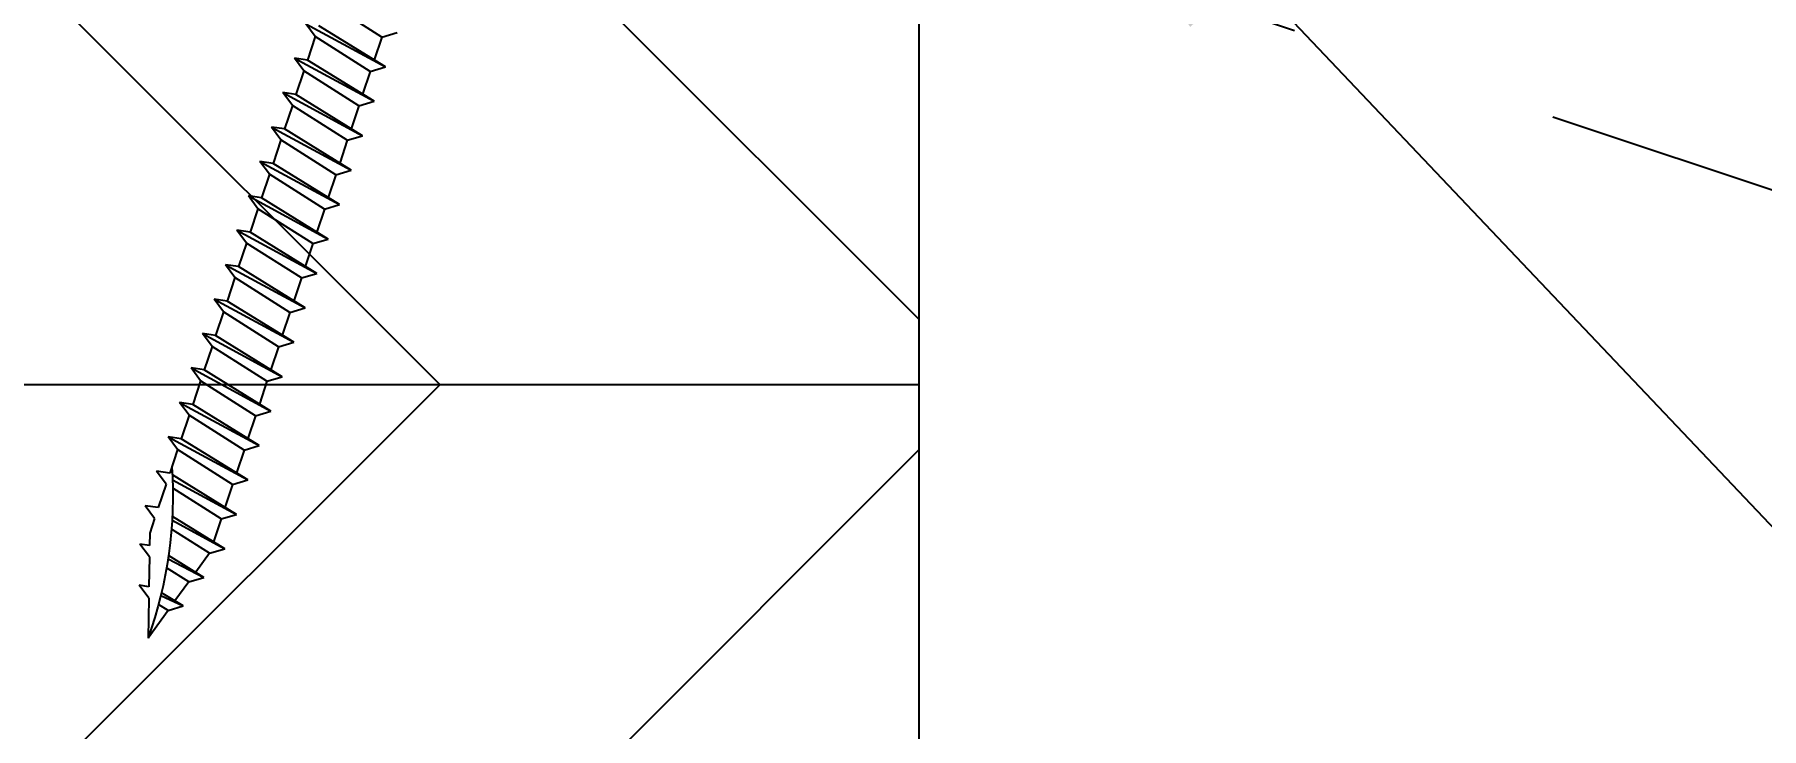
# Model space of a CAD drawing. Header units: inches. Extents: x -2661 to 42767, y -1222 to 9099.
# Drawn here: x 730.884 to 735.642, y 2333.053 to 2334.966 of the extents above; entities that cross this region are included whole.
import ezdxf
from ezdxf import colors
from ezdxf.entities.mleader import LeaderData, LeaderLine
from ezdxf.math import Vec2, Vec3

# ---------------------------------------------------------------- set-up
doc = ezdxf.new("R2010")
doc.units = ezdxf.units.IN
doc.header["$LTSCALE"] = 12
doc.header["$MEASUREMENT"] = 0
doc.linetypes.add('HIDDEN2', pattern=[0.1875, 0.125, -0.0625])
doc.layers.get('0').update_dxf_attribs({"linetype": 'CONTINUOUS'})
for name, color, linetype in [('S-ANNO-NOTE', 4, 'CONTINUOUS'), ('S-ARCH-FINISHES', 1, 'HIDDEN2'), ('S-SIMPSON', 2, 'CONTINUOUS'), ('S-WOOD', 3, 'CONTINUOUS')]:
    doc.layers.add(name, color=color, linetype=linetype)
doc.styles.add('Arial', font='arial.ttf', dxfattribs={"width": 0.85})

# ---------------------------------------------------------------- blocks, each defined once
blk = doc.blocks.new('SIP SCREW')
at = {"layer": 'S-SIMPSON', "color": 1}
for p, q in [((-0.087, -12.3112), (0.087, -12.2679)), ((-0.087, -12.3112), (0.087, -12.2679)), ((-0.087, -12.3112), (0.087, -12.2679)), ((-0.087, -12.3112), (-0.123, -12.286)), ((-0.087, -12.3112), (-0.123, -12.286)), ((-0.087, -12.3112), (-0.123, -12.286)), ((-0.087, -12.3112), (-0.087, -12.3775)), ((-0.087, -12.3112), (-0.087, -12.3775)), ((-0.087, -12.3112), (-0.087, -12.3775)), ((-0.087, -12.3112), (-0.087, -12.3775)), ((-0.087, -12.3112), (-0.087, -12.3775)), ((-0.123, -12.386), (0.087, -12.3363)), ((-0.123, -12.386), (0.087, -12.3363)), ((-0.123, -12.386), (0.087, -12.3363)), ((0.123, -12.3427), (-0.123, -12.386)), ((0.123, -12.3427), (-0.123, -12.386)), ((0.123, -12.3427), (-0.123, -12.386)), ((-0.087, -12.4112), (0.087, -12.3679)), ((-0.087, -12.4112), (0.087, -12.3679)), ((-0.087, -12.4112), (0.087, -12.3679)), ((0.087, -12.3679), (0.123, -12.3427)), ((0.087, -12.3679), (0.123, -12.3427)), ((0.087, -12.3679), (0.123, -12.3427)), ((0.087, -12.3679), (0.087, -12.4363)), ((0.087, -12.3679), (0.087, -12.4363)), ((0.087, -12.3679), (0.087, -12.4363)), ((0.087, -12.3679), (0.087, -12.4363)), ((0.087, -12.3679), (0.087, -12.4363)), ((0.087, -12.3679), (0.087, -12.4363)), ((0.087, -12.3679), (0.087, -12.4363)), ((0.087, -12.3679), (0.087, -12.4363)), ((-0.087, -12.4112), (-0.123, -12.386)), ((-0.087, -12.4112), (-0.123, -12.386)), ((-0.087, -12.4112), (-0.123, -12.386)), ((-0.087, -12.4112), (-0.087, -12.4775)), ((-0.087, -12.4112), (-0.087, -12.4775)), ((-0.087, -12.4112), (-0.087, -12.4775)), ((-0.087, -12.4112), (-0.087, -12.4775)), ((-0.087, -12.4112), (-0.087, -12.4775)), ((-0.087, -12.4112), (-0.087, -12.4775)), ((-0.087, -12.4112), (-0.087, -12.4775)), ((-0.087, -12.4112), (-0.087, -12.4775)), ((-0.123, -12.486), (0.087, -12.4363)), ((-0.123, -12.486), (0.087, -12.4363)), ((-0.123, -12.486), (0.087, -12.4363)), ((-0.123, -12.486), (0.087, -12.4363)), ((0.123, -12.4427), (-0.123, -12.486)), ((0.123, -12.4427), (-0.123, -12.486)), ((0.123, -12.4427), (-0.123, -12.486)), ((0.123, -12.4427), (-0.123, -12.486)), ((0.087, -12.4363), (0.123, -12.4427)), ((0.087, -12.4363), (0.123, -12.4427)), ((0.087, -12.4363), (0.123, -12.4427)), ((0.087, -12.4363), (0.123, -12.4427)), ((0.087, -12.4679), (0.123, -12.4427)), ((0.087, -12.4679), (0.123, -12.4427)), ((0.087, -12.4679), (0.123, -12.4427)), ((0.087, -12.4679), (0.123, -12.4427)), ((-0.087, -12.5112), (-0.123, -12.486)), ((-0.087, -12.5112), (-0.123, -12.486)), ((-0.087, -12.5112), (-0.123, -12.486)), ((-0.087, -12.5112), (-0.123, -12.486)), ((-0.087, -12.5112), (0.087, -12.4679)), ((-0.087, -12.5112), (0.087, -12.4679)), ((-0.087, -12.5112), (0.087, -12.4679)), ((-0.087, -12.5112), (0.087, -12.4679)), ((-0.087, -12.5112), (-0.087, -12.5775)), ((-0.087, -12.5112), (-0.087, -12.5775)), ((-0.087, -12.5112), (-0.087, -12.5775)), ((-0.087, -12.5112), (-0.087, -12.5775)), ((-0.087, -12.5112), (-0.087, -12.5775)), ((-0.087, -12.5112), (-0.087, -12.5775)), ((0.087, -12.4679), (0.087, -12.5363)), ((0.087, -12.4679), (0.087, -12.5363)), ((0.087, -12.4679), (0.087, -12.5363)), ((0.087, -12.4679), (0.087, -12.5363)), ((0.087, -12.4679), (0.087, -12.5363)), ((0.087, -12.4679), (0.087, -12.5363)), ((-0.123, -12.586), (0.087, -12.5363)), ((-0.123, -12.586), (0.087, -12.5363)), ((-0.123, -12.586), (0.087, -12.5363)), ((-0.123, -12.586), (0.087, -12.5363)), ((0.123, -12.5427), (-0.123, -12.586)), ((0.123, -12.5427), (-0.123, -12.586)), ((0.123, -12.5427), (-0.123, -12.586)), ((0.123, -12.5427), (-0.123, -12.586)), ((0.087, -12.5363), (0.123, -12.5427)), ((0.087, -12.5363), (0.123, -12.5427)), ((0.087, -12.5363), (0.123, -12.5427)), ((0.087, -12.5363), (0.123, -12.5427)), ((0.087, -12.5679), (0.123, -12.5427)), ((0.087, -12.5679), (0.123, -12.5427)), ((0.087, -12.5679), (0.123, -12.5427)), ((0.087, -12.5679), (0.123, -12.5427)), ((-0.087, -12.6112), (-0.123, -12.586)), ((-0.087, -12.6112), (-0.123, -12.586)), ((-0.087, -12.6112), (-0.123, -12.586)), ((-0.087, -12.6112), (-0.123, -12.586)), ((-0.087, -12.6112), (-0.123, -12.586)), ((-0.087, -12.6112), (0.087, -12.5679)), ((-0.087, -12.6112), (0.087, -12.5679)), ((-0.087, -12.6112), (0.087, -12.5679)), ((-0.087, -12.6112), (0.087, -12.5679)), ((-0.087, -12.6112), (0, -12.5896)), ((0.087, -12.5679), (0.087, -12.6363)), ((0.087, -12.5679), (0.087, -12.6363)), ((0.087, -12.5679), (0.087, -12.6363)), ((0.087, -12.5679), (0.087, -12.6363)), ((0.087, -12.5679), (0.087, -12.6363)), ((0.087, -12.5679), (0.087, -12.6363)), ((0.087, -12.5679), (0.087, -12.6363)), ((-0.123, -12.686), (0.087, -12.6363)), ((-0.123, -12.686), (0.087, -12.6363)), ((-0.123, -12.686), (0.087, -12.6363)), ((-0.123, -12.686), (0.087, -12.6363)), ((0.123, -12.6427), (-0.123, -12.686)), ((0.123, -12.6427), (-0.123, -12.686)), ((0.123, -12.6427), (-0.123, -12.686)), ((0.123, -12.6427), (-0.123, -12.686)), ((-0.087, -12.6112), (-0.087, -12.6775)), ((-0.087, -12.6112), (-0.087, -12.6775)), ((-0.087, -12.6112), (-0.087, -12.6775)), ((-0.087, -12.6112), (-0.087, -12.6775)), ((-0.087, -12.6112), (-0.087, -12.6775)), ((-0.087, -12.6112), (-0.087, -12.6775)), ((-0.087, -12.6112), (-0.087, -12.6775)), ((0.087, -12.6363), (0.123, -12.6427)), ((0.087, -12.6363), (0.123, -12.6427)), ((0.087, -12.6363), (0.123, -12.6427)), ((0.087, -12.6363), (0.123, -12.6427)), ((0.087, -12.6679), (0.123, -12.6427)), ((0.087, -12.6679), (0.123, -12.6427)), ((0.087, -12.6679), (0.123, -12.6427)), ((0.087, -12.6679), (0.123, -12.6427)), ((-0.087, -12.7112), (-0.123, -12.686)), ((-0.087, -12.7112), (-0.123, -12.686)), ((-0.087, -12.7112), (-0.123, -12.686)), ((-0.087, -12.7112), (-0.123, -12.686)), ((-0.087, -12.7112), (0.087, -12.6679)), ((-0.087, -12.7112), (0.087, -12.6679)), ((-0.087, -12.7112), (0.087, -12.6679)), ((-0.087, -12.7112), (0.087, -12.6679)), ((0.087, -12.6679), (0.087, -12.7363)), ((0.087, -12.6679), (0.087, -12.7363)), ((0.087, -12.6679), (0.087, -12.7363)), ((0.087, -12.6679), (0.087, -12.7363)), ((0.087, -12.6679), (0.087, -12.7363)), ((0.087, -12.6679), (0.087, -12.7363)), ((0.087, -12.6679), (0.087, -12.7363)), ((-0.123, -12.786), (0.087, -12.7363)), ((-0.123, -12.786), (0.087, -12.7363)), ((-0.123, -12.786), (0.087, -12.7363)), ((-0.123, -12.786), (0.087, -12.7363)), ((-0.123, -12.786), (0.087, -12.7363)), ((0.123, -12.7427), (-0.123, -12.786)), ((0.123, -12.7427), (-0.123, -12.786)), ((0.123, -12.7427), (-0.123, -12.786)), ((0.123, -12.7427), (-0.123, -12.786)), ((0.123, -12.7427), (-0.123, -12.786)), ((-0.087, -12.7112), (-0.087, -12.7775)), ((-0.087, -12.7112), (-0.087, -12.7775)), ((-0.087, -12.7112), (-0.087, -12.7775)), ((-0.087, -12.7112), (-0.087, -12.7775)), ((-0.087, -12.7112), (-0.087, -12.7775)), ((-0.087, -12.7112), (-0.087, -12.7775)), ((-0.087, -12.7112), (-0.087, -12.7775)), ((0.087, -12.7363), (0.123, -12.7427)), ((0.087, -12.7363), (0.123, -12.7427)), ((0.087, -12.7363), (0.123, -12.7427)), ((0.087, -12.7363), (0.123, -12.7427)), ((0.087, -12.7363), (0.123, -12.7427)), ((0.087, -12.7679), (0.123, -12.7427)), ((0.087, -12.7679), (0.123, -12.7427)), ((0.087, -12.7679), (0.123, -12.7427)), ((0.087, -12.7679), (0.123, -12.7427)), ((0.087, -12.7679), (0.123, -12.7427)), ((-0.087, -12.8112), (-0.123, -12.786)), ((-0.087, -12.8112), (-0.123, -12.786)), ((-0.087, -12.8112), (-0.123, -12.786)), ((-0.087, -12.8112), (-0.123, -12.786)), ((-0.087, -12.8112), (-0.123, -12.786)), ((-0.087, -12.8112), (0.087, -12.7679)), ((-0.087, -12.8112), (0.087, -12.7679)), ((-0.087, -12.8112), (0.087, -12.7679)), ((-0.087, -12.8112), (0.087, -12.7679)), ((-0.087, -12.8112), (0.087, -12.7679)), ((0.087, -12.7679), (0.087, -12.8363)), ((0.087, -12.7679), (0.087, -12.8363)), ((0.087, -12.7679), (0.087, -12.8363)), ((0.087, -12.7679), (0.087, -12.8363)), ((-0.123, -12.886), (0.087, -12.8363)), ((-0.123, -12.886), (0.087, -12.8363)), ((-0.123, -12.886), (0.087, -12.8363)), ((-0.123, -12.886), (0.087, -12.8363)), ((0.123, -12.8427), (-0.123, -12.886)), ((0.123, -12.8427), (-0.123, -12.886)), ((0.123, -12.8427), (-0.123, -12.886)), ((0.123, -12.8427), (-0.123, -12.886)), ((-0.087, -12.8112), (-0.087, -12.8775)), ((-0.087, -12.8112), (-0.087, -12.8775)), ((-0.087, -12.8112), (-0.087, -12.8775)), ((-0.087, -12.8112), (-0.087, -12.8775)), ((0.087, -12.8363), (0.123, -12.8427)), ((0.087, -12.8363), (0.123, -12.8427)), ((0.087, -12.8363), (0.123, -12.8427)), ((0.087, -12.8363), (0.123, -12.8427)), ((0.087, -12.8679), (0.123, -12.8427)), ((0.087, -12.8679), (0.123, -12.8427)), ((0.087, -12.8679), (0.123, -12.8427)), ((0.087, -12.8679), (0.123, -12.8427)), ((-0.087, -12.9112), (-0.123, -12.886)), ((-0.087, -12.9112), (-0.123, -12.886)), ((-0.087, -12.9112), (-0.123, -12.886)), ((-0.087, -12.9112), (-0.123, -12.886)), ((-0.087, -12.9112), (0.087, -12.8679)), ((-0.087, -12.9112), (0.087, -12.8679)), ((-0.087, -12.9112), (0.087, -12.8679)), ((-0.087, -12.9112), (0.087, -12.8679)), ((0.087, -12.8679), (0.087, -12.9363)), ((0.087, -12.8679), (0.087, -12.9363)), ((0.087, -12.8679), (0.087, -12.9363)), ((0.087, -12.8679), (0.087, -12.9363)), ((0.087, -12.8679), (0.087, -12.9363)), ((0.087, -12.8679), (0.087, -12.9363)), ((-0.123, -12.986), (0.087, -12.9363)), ((-0.123, -12.986), (0.087, -12.9363)), ((-0.123, -12.986), (0.087, -12.9363)), ((-0.123, -12.986), (0.087, -12.9363)), ((-0.087, -12.9112), (-0.087, -12.9775)), ((-0.087, -12.9112), (-0.087, -12.9775)), ((-0.087, -12.9112), (-0.087, -12.9775)), ((-0.087, -12.9112), (-0.087, -12.9775)), ((-0.087, -12.9112), (-0.087, -12.9775)), ((-0.087, -12.9112), (-0.087, -12.9775)), ((0.087, -12.9363), (0.123, -12.9427)), ((0.087, -12.9363), (0.123, -12.9427)), ((0.087, -12.9363), (0.123, -12.9427)), ((0.087, -12.9363), (0.123, -12.9427)), ((0.123, -12.9427), (-0.123, -12.986)), ((0.123, -12.9427), (-0.123, -12.986)), ((0.123, -12.9427), (-0.123, -12.986)), ((0.123, -12.9427), (-0.123, -12.986)), ((-0.087, -13.0112), (-0.123, -12.986)), ((-0.087, -13.0112), (-0.123, -12.986)), ((-0.087, -13.0112), (-0.123, -12.986)), ((-0.087, -13.0112), (-0.123, -12.986)), ((-0.087, -13.0112), (0.087, -12.9679)), ((-0.087, -13.0112), (0.087, -12.9679)), ((-0.087, -13.0112), (0.087, -12.9679)), ((-0.087, -13.0112), (0.087, -12.9679)), ((0.087, -12.9679), (0.123, -12.9427)), ((0.087, -12.9679), (0.123, -12.9427)), ((0.087, -12.9679), (0.123, -12.9427)), ((0.087, -12.9679), (0.123, -12.9427)), ((0.087, -12.9679), (0.087, -13.0363)), ((0.087, -12.9679), (0.087, -13.0363)), ((0.087, -12.9679), (0.087, -13.0363)), ((0.087, -12.9679), (0.087, -13.0363)), ((-0.123, -13.086), (0.087, -13.0363)), ((-0.123, -13.086), (0.087, -13.0363)), ((-0.123, -13.086), (0.087, -13.0363)), ((-0.123, -13.086), (0.087, -13.0363)), ((-0.087, -13.0112), (-0.087, -13.0775)), ((-0.087, -13.0112), (-0.087, -13.0775)), ((-0.087, -13.0112), (-0.087, -13.0775)), ((-0.087, -13.0112), (-0.087, -13.0775)), ((0.087, -13.0363), (0.123, -13.0427)), ((0.087, -13.0363), (0.123, -13.0427)), ((0.087, -13.0363), (0.123, -13.0427)), ((0.087, -13.0363), (0.123, -13.0427)), ((0.123, -13.0427), (-0.123, -13.086)), ((0.123, -13.0427), (-0.123, -13.086)), ((0.123, -13.0427), (-0.123, -13.086)), ((0.123, -13.0427), (-0.123, -13.086)), ((-0.087, -13.1112), (0.087, -13.0679)), ((-0.087, -13.1112), (0.087, -13.0679)), ((-0.087, -13.1112), (0.087, -13.0679)), ((-0.087, -13.1112), (0.087, -13.0679)), ((0.087, -13.0679), (0.123, -13.0427)), ((0.087, -13.0679), (0.123, -13.0427)), ((0.087, -13.0679), (0.123, -13.0427)), ((0.087, -13.0679), (0.123, -13.0427)), ((0.087, -13.0679), (0.087, -13.1363)), ((-0.087, -13.1112), (-0.123, -13.086)), ((-0.087, -13.1112), (-0.123, -13.086)), ((-0.087, -13.1112), (-0.123, -13.086)), ((-0.087, -13.1112), (-0.123, -13.086)), ((-0.087, -13.1112), (-0.087, -13.1775)), ((-0.123, -13.186), (0.087, -13.1363)), ((-0.123, -13.186), (0.087, -13.1363)), ((0.123, -13.1427), (-0.123, -13.186)), ((0.123, -13.1427), (-0.123, -13.186)), ((-0.087, -13.2112), (0.087, -13.1679)), ((-0.087, -13.2112), (0.087, -13.1679)), ((0.087, -13.1363), (0.123, -13.1427)), ((0.087, -13.1363), (0.123, -13.1427)), ((0.087, -13.1679), (0.123, -13.1427)), ((0.087, -13.1679), (0.123, -13.1427)), ((0.087, -13.1679), (0.087, -13.2363)), ((0.087, -13.1679), (0.087, -13.2363)), ((-0.087, -13.2112), (-0.123, -13.186)), ((-0.087, -13.2112), (-0.123, -13.186)), ((-0.087, -13.2112), (-0.087, -13.2775)), ((-0.087, -13.2112), (-0.087, -13.2775)), ((-0.123, -13.286), (0.087, -13.2363)), ((-0.123, -13.286), (0.087, -13.2363)), ((0.123, -13.2427), (-0.123, -13.286)), ((0.123, -13.2427), (-0.123, -13.286)), ((-0.087, -13.3112), (0.087, -13.2679)), ((-0.087, -13.3112), (0.087, -13.2679)), ((0.087, -13.2363), (0.123, -13.2427)), ((0.087, -13.2363), (0.123, -13.2427)), ((0.087, -13.2679), (0.123, -13.2427)), ((0.087, -13.2679), (0.123, -13.2427)), ((0.087, -13.2679), (0.087, -13.3363)), ((-0.087, -13.3112), (-0.123, -13.286)), ((-0.087, -13.3112), (-0.123, -13.286)), ((-0.087, -13.3112), (-0.087, -13.3775)), ((-0.123, -13.386), (0.087, -13.3363)), ((0.123, -13.3427), (-0.123, -13.386)), ((-0.087, -13.4112), (0.087, -13.3679)), ((0.087, -13.3363), (0.123, -13.3427)), ((0.087, -13.3679), (0.123, -13.3427)), ((0.087, -13.3679), (0.087, -13.4363)), ((-0.087, -13.4112), (-0.123, -13.386)), ((-0.087, -13.4112), (-0.087, -13.4775)), ((-0.123, -13.486), (0.087, -13.4363)), ((0.123, -13.4427), (-0.123, -13.486)), ((0.087, -13.4363), (0.123, -13.4427)), ((0.087, -13.4679), (0.123, -13.4427)), ((-0.087, -13.5112), (-0.123, -13.486)), ((-0.087, -13.5112), (0.087, -13.4679)), ((-0.087, -13.5112), (-0.087, -13.5775)), ((0.087, -13.4679), (0.087, -13.5363)), ((-0.123, -13.586), (0.087, -13.5363)), ((0.123, -13.5427), (-0.123, -13.586)), ((0.087, -13.5363), (0.123, -13.5427)), ((0.087, -13.5679), (0.123, -13.5427)), ((-0.087, -13.6112), (-0.123, -13.586)), ((-0.087, -13.6112), (0.087, -13.5679)), ((0.087, -13.5679), (0.087, -13.6363)), ((-0.123, -13.686), (0.0787, -13.6383)), ((0.0737, -13.6514), (-0.123, -13.686)), ((-0.087, -13.6112), (-0.087, -13.6775)), ((0.087, -13.6363), (0.123, -13.6427)), ((0.087, -13.6679), (0.123, -13.6427)), ((-0.087, -13.7112), (-0.123, -13.686)), ((-0.087, -13.7112), (0.0658, -13.6732)), ((0.087, -13.6679), (0.087, -13.7363)), ((-0.1227, -13.786), (0.0425, -13.7469)), ((-0.087, -13.7112), (-0.087, -13.7775)), ((0.087, -13.7363), (0.123, -13.7427)), ((0.087, -13.7679), (0.123, -13.7427)), ((0.0396, -13.7574), (-0.1227, -13.786)), ((-0.0867, -13.8112), (-0.1227, -13.786)), ((-0.0867, -13.8112), (0.0334, -13.7812)), ((0.087, -13.7679), (0.087, -13.8104)), ((-0.0867, -13.8112), (-0.0673, -13.8728)), ((0.087, -13.8104), (0.0768, -13.8429)), ((0.0768, -13.8429), (0.1033, -13.8476)), ((-0.0931, -13.879), (0.0182, -13.8526)), ((0.0166, -13.8614), (-0.0931, -13.879)), ((-0.0575, -13.9039), (-0.0931, -13.879)), ((-0.0575, -13.9039), (0.0126, -13.8864)), ((0.0673, -13.8728), (0.0425, -13.9514)), ((0.0673, -13.8728), (0.1033, -13.8476)), ((-0.0575, -13.9039), (-0.038, -13.9659)), ((-0.0635, -13.9719), (0.0043, -13.9559)), ((0.0036, -13.9637), (-0.0635, -13.9719)), ((-0.0283, -13.9966), (-0.0635, -13.9719)), ((0.0331, -13.9813), (0, -14.0863)), ((0.0331, -13.9813), (0.0691, -13.9561)), ((0.0425, -13.9514), (0.0691, -13.9561)), ((-0.0283, -13.9966), (0.0018, -13.9891)), ((-0.0283, -13.9966), (0, -14.0863))]:
    blk.add_line(p, q, dxfattribs=at)
blk.add_arc((1.1585, -14.0589), 1.1588, 157.6147, 181.3564, dxfattribs=at)
blk = doc.blocks.new('*U1325')
h = blk.add_hatch()
h.set_pattern_fill('GLB', color=1, scale=1.5, pattern_type=2)
h.set_pattern_definition([(0, (0, 0), (0, 1.5), []), (315, (0, 0), (1.5, -3e-16), [2.12132, -2.12132]), (45, (0, 0), (1.5, -2e-16), [2.12132, -2.12132])])
h.paths.add_polyline_path([(0, 0), (5.125, 0), (5.125, 13.5), (0, 13.5)])
at = {"color": 4}
blk.add_lwpolyline([(0, 0), (5.125, 0), (5.125, 13.5), (0, 13.5)], close=True, dxfattribs=at)

msp = doc.modelspace()

# ---------------------------------------------------------------- linework, layer by layer
at = {"layer": 'S-ARCH-FINISHES'}
msp.add_lwpolyline([(764.23941, 2325.01438), (733.32167, 2335.3203)], dxfattribs=at)

# ---------------------------------------------------------------- block references
at = {"layer": 'S-WOOD', "xscale": -1, "rotation": 341.5650511771584}
msp.add_blockref('SIP SCREW', (735.65139, 2346.66578), dxfattribs=at)
at = {"layer": 'S-WOOD', "color": 4, "rotation": 180}
msp.add_blockref('*U1325', (733.32167, 2335.80037), dxfattribs=at)

# ---------------------------------------------------------------- leaders
at = {"layer": 'S-ANNO-NOTE'}
ml = msp.add_multileader_mtext('Standard', dxfattribs=at)
ml.set_content('\\A1;BEVELED 3x TOP PLATE', color=4, style='Arial')
ml.set_leader_properties(color=2)
ml.build(insert=Vec2(0, 0))
ml.multileader.update_dxf_attribs({"dogleg_length": 0.125, "arrow_head_size": 1.3125, "scale": 12})
ctx = ml.context
ctx.base_point, ctx.scale, ctx.char_height, ctx.arrow_head_size, ctx.landing_gap_size, ctx.plane_origin = Vec3(785.26801, 2334.66938), 12, 1.125, 1.3125, 1.08, Vec3(240.38596, 2535.53484)
ctx.text_align_type = 2
notes = []
notes.append((ctx, [(0, (1, 1, 0), (804.4237, 2334.66938), (-1, 0), 1.5, [(0, [(816.8137, 2343.12784)], 0, [])])]))
ctx.mtext.insert, ctx.mtext.width, ctx.mtext.defined_height, ctx.mtext.alignment, ctx.mtext.flow_direction = Vec3(801.8437, 2335.24185), 18.2926016, 4.37074, 3, 5
ml = msp.add_multileader_mtext('Standard', dxfattribs=at)
ml.set_content('\\A1;2x MIN. BEVELED BLOCK w/ 16d @6"O.C.', color=4, style='Arial')
ml.set_leader_properties(color=2)
ml.build(insert=Vec2(0, 0))
ml.multileader.update_dxf_attribs({"dogleg_length": 0.36, "arrow_head_size": 1.3125, "scale": 12})
ctx = ml.context
ctx.base_point, ctx.scale, ctx.char_height, ctx.arrow_head_size, ctx.landing_gap_size, ctx.plane_origin = Vec3(744.91758, 2325.44), 12, 1.125, 1.3125, 1.08, Vec3(148.01712, 2662.53787)
notes.append((ctx, [(1, (1, 1, 0), (743.41758, 2325.44), (1, 0), 1.5, [(0, [(733.32167, 2336.08738)], 0, [])])]))
ctx.mtext.insert, ctx.mtext.width, ctx.mtext.defined_height, ctx.mtext.flow_direction = Vec3(745.99758, 2326.16787), 13.8666702, 2.68987, 5
for ctx, leaders in notes:
    for number, flags, end, landing, length, lines in leaders:
        leader = LeaderData()
        leader.index, (leader.has_last_leader_line, leader.has_dogleg_vector, leader.attachment_direction) = number, flags
        leader.last_leader_point, leader.dogleg_vector, leader.dogleg_length = Vec3(end), Vec3(landing), length
        for number, points, colour, breaks in lines:
            line = LeaderLine()
            line.index, line.vertices, line.color, line.breaks = number, Vec3.list(points), colors.encode_raw_color(colour), breaks
            leader.lines.append(line)
        ctx.leaders.append(leader)

doc.saveas('drawing.dxf')
